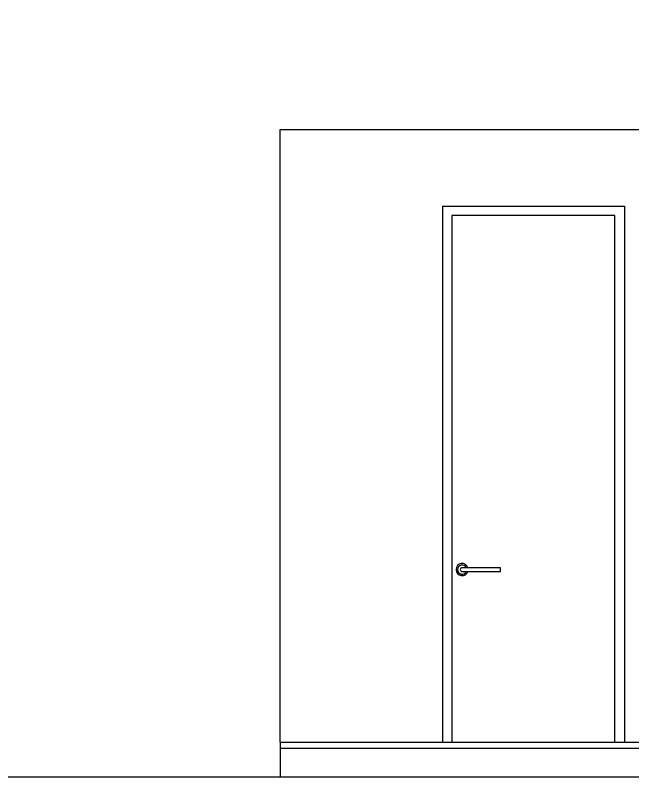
# Model space of a CAD drawing. Header units: metres. Extents: x -44 to 358, y -246 to 48.
# Drawn here: x 184.087 to 187.304, y 5.414 to 9.39 of the extents above; entities that cross this region are included whole.
import ezdxf

# ---------------------------------------------------------------- set-up
doc = ezdxf.new("R2010")
doc.units = ezdxf.units.M
doc.header["$LTSCALE"] = 0.3
doc.header["$PDMODE"] = 3
for name, color, linetype, lineweight in [('A-DETL-THIN', 7, 'Continuous', 0), ('A-FLOR', 253, 'Continuous', 0), ('EL1', 150, 'Continuous', 13), ('EL2', 135, 'Continuous', 9)]:
    doc.layers.add(name, color=color, linetype=linetype, lineweight=lineweight)
doc.layers.add('DIMENSIONES', color=7, linetype='Continuous')
doc.layers.add('PUERTA', color=2, linetype='Continuous', plot=False)
doc.styles.add('ESC100-2mm', font='arial.ttf', dxfattribs={"height": 0.15})
doc.dimstyles.new('DIMS100', dxfattribs={"dimtxt": 0.15, "dimasz": 0.2, "dimexe": 0.1, "dimexo": 0.1, "dimgap": 0.05, "dimtad": 2, "dimzin": 4, "dimdsep": 46, "dimtxsty": 'ESC100-2mm', "dimblk": 'DOTSMALL', "dimcen": 0.1, "dimdle": 0.1, "dimclrd": 256, "dimclre": 256, "dimclrt": 1, "dimadec": 0, "dimazin": 0, "dimtfac": 1, "dimtix": 1, "dimtmove": 2, "dimatfit": 3, "dimfxl": 1, "dimtolj": 1, "dimtzin": 0, "dimlwd": -1, "dimarcsym": 0})

# ---------------------------------------------------------------- blocks, each defined once
blk = doc.blocks.new('_DotSmall')
at = {"layer": 'PUERTA', "color": 0, "linetype": 'Continuous', "const_width": 0.5}
blk.add_lwpolyline([(-0.0625, 0, 1), (0.0625, 0, 1)], format="xyb", close=True, dxfattribs=at)
blk = doc.blocks.new('*D1065')
at = {"layer": 'DEFPOINTS', "color": 0, "transparency": 16777216}
for p in [(188.6487, 15.0119), (171.9118, 5.5939), (172.5727, 5.5939)]:
    blk.add_point(p, dxfattribs=at)
at = {"layer": 'DIMENSIONES', "transparency": 16777216}
blk.add_line((171.9118, 15.1119), (171.9118, 5.4939), dxfattribs=at)
at = {"layer": 'DIMENSIONES', "lineweight": -2, "transparency": 16777216}
for p, q in [((172.0118, 15.0119), (171.9118, 15.0119)), ((172.0118, 5.5939), (171.9118, 5.5939))]:
    blk.add_line(p, q, dxfattribs=at)
at = {"layer": 'DIMENSIONES', "transparency": 16777216, "xscale": 0.2, "yscale": 0.2, "zscale": 0.2}
for p, rotation in [((171.9118, 15.0119), 90), ((171.9118, 5.5939), 270)]:
    blk.add_blockref('_DotSmall', p, dxfattribs=dict(at, rotation=rotation))
at = {"layer": 'DIMENSIONES', "color": 5, "transparency": 16777216, "insert": (171.7852, 10.3029), "char_height": 0.15, "attachment_point": 5, "rotation": 90, "style": 'ESC100-2mm'}
blk.add_mtext('\\A1;9.42', dxfattribs=at)
blk = doc.blocks.new('*D1066')
at = {"layer": 'DEFPOINTS', "color": 0, "transparency": 16777216}
for p in [(186.7359, 12.7939), (172.2291, 5.5939), (172.5727, 5.5939)]:
    blk.add_point(p, dxfattribs=at)
at = {"layer": 'DIMENSIONES', "transparency": 16777216}
blk.add_line((172.2291, 12.8939), (172.2291, 5.4939), dxfattribs=at)
at = {"layer": 'DIMENSIONES', "lineweight": -2, "transparency": 16777216}
for p, q in [((172.3291, 12.7939), (172.2291, 12.7939)), ((172.3291, 5.5939), (172.2291, 5.5939))]:
    blk.add_line(p, q, dxfattribs=at)
at = {"layer": 'DIMENSIONES', "transparency": 16777216, "xscale": 0.2, "yscale": 0.2, "zscale": 0.2}
for p, rotation in [((172.2291, 12.7939), 90), ((172.2291, 5.5939), 270)]:
    blk.add_blockref('_DotSmall', p, dxfattribs=dict(at, rotation=rotation))
at = {"layer": 'DIMENSIONES', "color": 5, "transparency": 16777216, "insert": (172.1025, 9.1939), "char_height": 0.15, "attachment_point": 5, "rotation": 90, "style": 'ESC100-2mm'}
blk.add_mtext('\\A1;7.20', dxfattribs=at)

msp = doc.modelspace()

# ---------------------------------------------------------------- linework, layer by layer
at = {"layer": 'A-DETL-THIN'}
msp.add_line((177.4687462, 5.4139341), (214.968746, 5.4139341), dxfattribs=at)
at = {"layer": 'A-FLOR'}
msp.add_line((185.468746, 5.5939341), (185.468746, 5.4139341), dxfattribs=at)
at = {"layer": 'EL1'}
for p, q in [((185.468746, 5.5939341), (185.468746, 8.7939341)), ((185.468746, 8.7939341), (193.468746, 8.7939341)), ((185.468746, 5.5939341), (193.468746, 5.5939341)), ((185.468746, 5.5639341), (193.468746, 5.5639341))]:
    msp.add_line(p, q, dxfattribs=at)
at = {"layer": 'EL2'}
for p, q in [((186.3160651, 8.3939341), (187.2660651, 8.3939341)), ((186.3160651, 8.3939341), (186.3160652, 5.5939341)), ((187.2660651, 8.3939341), (187.2660652, 5.5939341))]:
    msp.add_line(p, q, dxfattribs=at)
msp.add_lwpolyline([(187.2160652, 5.5939341), (187.2160651, 8.3439341), (186.3660651, 8.3439341), (186.3660652, 5.5939341)], dxfattribs=at)
at = {"layer": 'EL2', "elevation": 0}
msp.add_lwpolyline([(186.4191179, 6.4856519), (186.6191179, 6.4856519), (186.6191179, 6.5056519), (186.4191179, 6.5056519)], dxfattribs=at)
at = {"layer": 'EL2'}
for radius, start, end in [(0.032, 18.2099582, 341.7900445), (0.024, 24.6243197, 335.375683), (0.01, 90.0000014, 270.0000014)]:
    msp.add_arc((186.4191179, 6.4956519, 0), radius, start, end, dxfattribs=at)

# ---------------------------------------------------------------- dimensions: what is measured, and where the dimension line sits
at = {"layer": 'DIMENSIONES'}
for base, p1, picture, middle in [((171.9117567, 5.5939341), (188.6487444, 15.011925), '*D1065', (171.7851708, 10.3029296)), ((172.2290983, 5.5939341), (186.7359364, 12.7939341), '*D1066', (172.1025124, 9.1939341))]:
    dim = msp.add_linear_dim(base=base, p1=p1, p2=(172.5727488, 5.5939341), angle=90, dimstyle='DIMS100', override={"dimexe": 0, "dimclrt": 5, "dimfxl": 0.1, "dimfxlon": 1}, dxfattribs=at)
    dim.commit()
    dim.dimension.update_dxf_attribs({"geometry": picture, "text_midpoint": middle})

doc.saveas('drawing.dxf')
